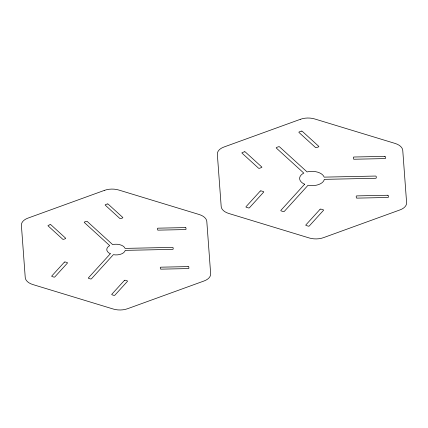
<?xml version="1.0" encoding="UTF-8"?>
<svg xmlns="http://www.w3.org/2000/svg" width="428" height="428" viewBox="0 0 428 428"><rect width="100%" height="100%" fill="white"/><g stroke="black" fill="none" stroke-linecap="round" stroke-linejoin="round"><path stroke-width="0.64" d="M64.366 262.161L51.799 275.985A0.717 0.412 0.3 0 0 52.104 276.541L53.875 277.082A0.717 0.412 0.3 0 0 54.838 276.911L67.405 263.086A0.717 0.412 0.3 0 0 67.1 262.53L65.329 261.99A0.717 0.412 0.3 0 0 64.366 262.161M110.322 253.756L88.425 277.847A0.717 0.412 0.3 0 0 88.73 278.403L90.501 278.944A0.717 0.412 0.3 0 0 91.464 278.772L113.361 254.681A9.288 5.35 0.3 0 0 125.254 250.364L172.516 249.374A0.717 0.412 0.3 0 0 173.196 248.952L173.115 247.796A0.717 0.412 0.3 0 0 172.372 247.4L125.11 248.39A9.288 5.35 0.3 0 0 112.618 244.586L87.253 221.485A0.717 0.412 0.3 0 0 86.269 221.351L84.578 221.966A0.717 0.412 0.3 0 0 84.359 222.533L109.723 245.635A9.288 5.35 0.3 0 0 110.322 253.756M124.388 280.436L111.826 294.266A0.717 0.412 0.3 0 0 112.125 294.822L113.902 295.363A0.717 0.412 0.3 0 0 114.865 295.192L127.426 281.362A0.717 0.412 0.3 0 0 127.127 280.805L125.351 280.265A0.717 0.412 0.3 0 0 124.388 280.436M260.245 191.07L246.03 206.713A0.717 0.412 0.3 0 0 246.33 207.27L248.486 207.928A0.717 0.412 0.3 0 0 249.449 207.757L263.664 192.113A0.717 0.412 0.3 0 0 263.364 191.557L261.208 190.899A0.717 0.412 0.3 0 0 260.245 191.07M304.634 184.211L280.918 210.314A0.802 0.465 0.3 0 0 281.255 210.94L283.25 211.544A0.802 0.465 0.3 0 0 284.336 211.352L308.053 185.254A12.391 7.142 0.3 0 0 324.322 179.353L375.517 178.283A0.802 0.465 0.3 0 0 376.287 177.802L376.191 176.507A0.802 0.465 0.3 0 0 375.356 176.058L324.156 177.133A12.391 7.142 0.3 0 0 307.074 171.928L279.596 146.9A0.802 0.465 0.3 0 0 278.489 146.756L276.59 147.441A0.802 0.465 0.3 0 0 276.344 148.083L303.816 173.11A12.391 7.142 0.3 0 0 304.634 184.211M320.08 209.292L305.865 224.935A0.717 0.412 0.3 0 0 306.164 225.492L308.32 226.144A0.717 0.412 0.3 0 0 309.284 225.973L323.498 210.33A0.717 0.412 0.3 0 0 323.199 209.774L321.043 209.121A0.717 0.412 0.3 0 0 320.08 209.292M104.528 190.337L28.013 218.093A14.285 8.234 0.3 0 0 21.4 225.369L25.241 277.585A14.285 8.234 0.3 0 0 32.903 284.567L113.254 309.032A14.285 8.234 0.3 0 0 127.528 308.732L204.038 280.982A14.285 8.234 0.3 0 0 210.651 273.706L206.815 221.485A14.285 8.234 0.3 0 0 199.154 214.508L118.802 190.037A14.285 8.234 0.3 0 0 104.528 190.337M300.472 119.268L223.962 147.018A14.285 8.234 0.3 0 0 217.349 154.294L221.185 206.515A14.285 8.234 0.3 0 0 228.846 213.492L309.198 237.963A14.285 8.234 0.3 0 0 323.472 237.663L399.987 209.907A14.285 8.234 0.3 0 0 406.6 202.631L402.759 150.415A14.285 8.234 0.3 0 0 395.098 143.434L314.746 118.968A14.285 8.234 0.3 0 0 300.472 119.268M244.302 151.838L242.248 152.582A0.717 0.412 0.3 0 0 242.029 153.149L258.501 168.151A0.717 0.412 0.3 0 0 259.486 168.279L261.535 167.535A0.717 0.412 0.3 0 0 261.754 166.968L245.287 151.967A0.717 0.412 0.3 0 0 244.302 151.838M301.275 131.171L299.226 131.915A0.717 0.412 0.3 0 0 299.006 132.482L315.473 147.483A0.717 0.412 0.3 0 0 316.463 147.617L318.512 146.874A0.717 0.412 0.3 0 0 318.732 146.306L302.259 131.3A0.717 0.412 0.3 0 0 301.275 131.171M50.028 224.743L48.343 225.353A0.717 0.412 0.3 0 0 48.118 225.92L62.675 239.177A0.717 0.412 0.3 0 0 63.66 239.306L65.35 238.696A0.717 0.412 0.3 0 0 65.57 238.129L51.012 224.871A0.717 0.412 0.3 0 0 50.028 224.743M107.182 204.012L105.497 204.621A0.717 0.412 0.3 0 0 105.277 205.189L119.829 218.446A0.717 0.412 0.3 0 0 120.819 218.574L122.504 217.964A0.717 0.412 0.3 0 0 122.724 217.397L108.172 204.14A0.717 0.412 0.3 0 0 107.182 204.012M384.719 156.37L354.031 157.012A0.717 0.412 0.3 0 0 353.346 157.44L353.448 158.836A0.717 0.412 0.3 0 0 354.191 159.232L384.879 158.59A0.717 0.412 0.3 0 0 385.564 158.167L385.462 156.766A0.717 0.412 0.3 0 0 384.719 156.37M387.575 195.254L356.888 195.896A0.717 0.412 0.3 0 0 356.203 196.324L356.31 197.725A0.717 0.412 0.3 0 0 357.054 198.121L387.736 197.479A0.717 0.412 0.3 0 0 388.421 197.051L388.319 195.65A0.717 0.412 0.3 0 0 387.575 195.254M185.206 227.6L158.093 228.167A0.717 0.412 0.3 0 0 157.408 228.595L157.493 229.745A0.717 0.412 0.3 0 0 158.237 230.141L185.356 229.574A0.717 0.412 0.3 0 0 186.036 229.146L185.95 227.996A0.717 0.412 0.3 0 0 185.206 227.6M188.074 266.607L160.955 267.174A0.717 0.412 0.3 0 0 160.275 267.602L160.361 268.752A0.717 0.412 0.3 0 0 161.105 269.148L188.224 268.581A0.717 0.412 0.3 0 0 188.903 268.153L188.818 267.002A0.717 0.412 0.3 0 0 188.074 266.607"/></g></svg>
